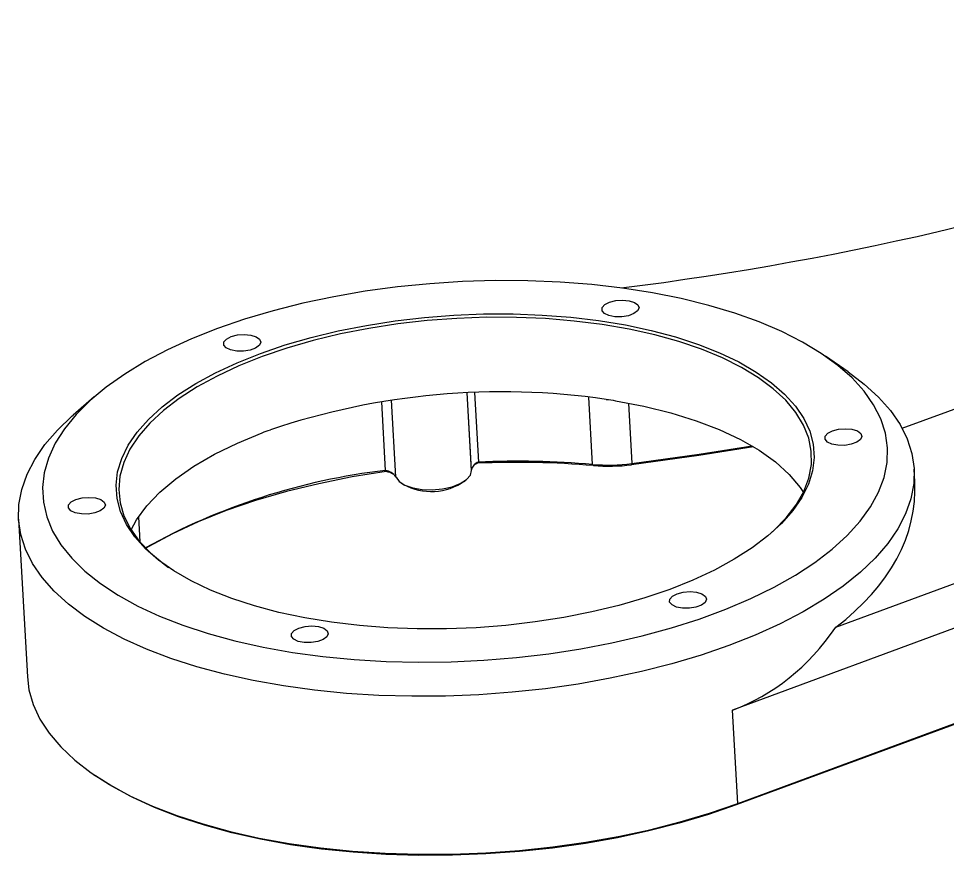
# Model space of a CAD drawing. Header units: millimetres. Extents: x 0 to 420, y 0 to 298.
# Drawn here: x 330.8 to 352.76, y 251.35 to 271.11 of the extents above; entities that cross this region are included whole.
import ezdxf

# ---------------------------------------------------------------- set-up
doc = ezdxf.new("R2010")
doc.units = ezdxf.units.MM

msp = doc.modelspace()

# ---------------------------------------------------------------- linework, layer by layer
at = {"color": 7, "linetype": 'Continuous', "lineweight": 25}
for p, q in [((350.11822, 256.73573), (389.04266, 271.11281)), ((389.10889, 270.0835), (347.67504, 254.77955)), ((347.7976, 252.57425), (389.23145, 267.8782)), ((389.1993, 267.84489), (347.76545, 252.54093)), ((350.41096, 262.76687), (349.87023, 263.13917)), ((351.68548, 261.43587), (354.57537, 262.50328)), ((332.589, 262.17876), (332.09286, 261.74884)), ((341.50613, 260.44023), (341.40431, 262.27228)), ((341.5061, 260.45275), (341.40498, 262.27231)), ((341.57981, 262.27972), (341.67097, 260.63951)), ((344.36944, 260.58244), (344.28098, 262.17423)), ((339.47463, 260.44026), (339.38444, 262.06315)), ((339.71759, 260.2905), (339.61707, 262.09916)), ((339.71873, 260.28966), (339.61815, 262.09932)), ((345.21762, 262.03059), (345.29691, 260.60389)), ((341.50547, 260.45212), (341.5061, 260.45275)), ((344.38909, 260.55547), (344.36944, 260.58244)), ((345.28873, 260.57628), (345.29691, 260.60389)), ((351.98402, 260.175), (351.96762, 260.47017)), ((339.71759, 260.2905), (339.71873, 260.28966)), ((341.34676, 260.1888), (341.39638, 260.23179)), ((339.84107, 260.14535), (339.89514, 260.10812)), ((330.80028, 259.29379), (331.00765, 255.56247)), ((333.67269, 258.75077), (333.63948, 259.34835)), ((347.7976, 252.57425), (347.67504, 254.77955)), ((332.5643, 253.26577), (332.61838, 253.22854)), ((347.7976, 252.57425), (347.76545, 252.54093))]:
    msp.add_line(p, q, dxfattribs=at)
at = {"color": 7, "linetype": 'Continuous', "lineweight": 25, "flags": 128}
for points in [[(335.4992, 263.79155), (334.88977, 263.5498), (334.31922, 263.28922), (333.79098, 263.01136), (333.30823, 262.71791), (332.87386, 262.41062), (332.4905, 262.09135), (332.16044, 261.76201), (331.88568, 261.42458), (331.66786, 261.0811), (331.5083, 260.73363), (331.40795, 260.38425), (331.36741, 260.03508), (331.38694, 259.68821), (331.46642, 259.34572), (331.60536, 259.00968), (331.80293, 258.68211), (332.05794, 258.36497), (332.36886, 258.06018), (332.73382, 257.76957), (333.15063, 257.49488), (333.61677, 257.23777), (334.12944, 256.99978), (334.68557, 256.78235), (335.2818, 256.58678), (335.91455, 256.41425), (336.58002, 256.2658), (337.2742, 256.14231), (337.99291, 256.04454), (338.73184, 255.97307), (339.48654, 255.92832), (340.25248, 255.91058), (341.02504, 255.91994), (341.79958, 255.95635), (342.57144, 256.01959), (343.33598, 256.10928), (344.0886, 256.22489), (344.82478, 256.3657), (345.54008, 256.53089), (346.23021, 256.71945), (346.89101, 256.93025), (347.51852, 257.16202), (348.10895, 257.41338), (348.65876, 257.6828), (349.16463, 257.96867), (349.62354, 258.26926), (350.03271, 258.58278), (350.38969, 258.90733), (350.69233, 259.24097), (350.9388, 259.58168), (351.12764, 259.92741), (351.25769, 260.2761), (351.32818, 260.62564), (351.33869, 260.97392), (351.28915, 261.31886), (351.17987, 261.65838), (351.01148, 261.99043), (350.78502, 262.31303), (350.50184, 262.62423), (350.16365, 262.92216), (349.77247, 263.20502), (349.33066, 263.47112), (348.84089, 263.71885), (348.30609, 263.94673), (347.72947, 264.15339), (347.11452, 264.33758), (346.46492, 264.49819), (345.78459, 264.63426), (345.07761, 264.74497), (344.34824, 264.82966), (343.60086, 264.88781), (342.83997, 264.91908), (342.07014, 264.92327), (341.29601, 264.90037), (340.52223, 264.85051), (339.75345, 264.77398), (338.9943, 264.67126), (338.24934, 264.54295), (337.52306, 264.38984), (336.81981, 264.21283), (336.14384, 264.013), (335.4992, 263.79155)], [(344.76855, 264.41376), (344.91456, 264.45124), (345.07564, 264.46361), (345.23004, 264.4492), (345.35691, 264.40995), (345.43911, 264.35116), (345.46554, 264.28078), (345.43263, 264.20832), (345.34482, 264.14354), (345.21398, 264.09522), (345.05778, 264.06986), (344.8973, 264.0709), (344.75423, 264.0982), (344.64789, 264.14806), (344.59264, 264.21376), (344.59593, 264.28643), (344.65733, 264.35623), (344.76855, 264.41376)], [(336.51796, 263.20448), (337.1022, 263.40379), (337.71706, 263.58159), (338.35814, 263.7366), (339.0208, 263.86769), (339.70027, 263.97392), (340.39166, 264.05453), (341.08998, 264.10893), (341.79021, 264.13674), (342.4873, 264.13775), (343.17622, 264.11196), (343.85201, 264.05955), (344.50981, 263.98089), (345.14487, 263.87657), (345.75262, 263.74732), (346.32867, 263.59408), (346.86889, 263.41796), (347.36937, 263.22021), (347.82652, 263.00228), (348.23703, 262.76572), (348.59795, 262.51224), (348.90667, 262.24367), (349.16098, 261.96195), (349.35905, 261.66909), (349.49944, 261.36722), (349.58114, 261.05851), (349.60356, 260.74518), (349.56655, 260.42948), (349.47037, 260.11371), (349.31571, 259.80012), (349.10369, 259.49098), (348.83583, 259.18852), (348.51407, 258.89491), (348.14072, 258.61227), (347.71847, 258.34264), (347.25037, 258.08796), (346.73979, 257.85007), (346.1904, 257.63067), (345.60617, 257.43135), (344.9913, 257.25355), (344.35023, 257.09855), (343.68757, 256.96746), (343.00809, 256.86123), (342.3167, 256.78062), (341.61838, 256.72622), (340.91815, 256.69841), (340.22107, 256.6974), (339.53215, 256.72319), (338.85635, 256.7756), (338.19856, 256.85425), (337.5635, 256.95858), (336.95575, 257.08782), (336.37969, 257.24106), (335.83947, 257.41719), (335.33899, 257.61493), (334.88185, 257.83287), (334.47134, 258.06943), (334.11042, 258.3229), (333.80169, 258.59147), (333.54738, 258.8732), (333.34932, 259.16605), (333.20893, 259.46793), (333.12723, 259.77664), (333.1048, 260.08997), (333.14181, 260.40566), (333.23799, 260.72144), (333.39265, 261.03503), (333.60467, 261.34417), (333.87253, 261.64663), (334.19429, 261.94024), (334.56764, 262.22288), (334.98989, 262.4925), (335.45799, 262.74718), (335.96858, 262.98508), (336.51796, 263.20448)], [(348.56923, 258.94132), (348.65523, 259.01891), (348.9477, 259.31983), (349.18398, 259.62847), (349.36231, 259.94257), (349.48138, 260.25978), (349.54029, 260.57777), (349.53862, 260.89417), (349.47638, 261.20665), (349.35402, 261.51289), (349.17246, 261.81062), (348.93304, 262.09764), (348.63753, 262.37183), (348.28811, 262.63115), (347.88738, 262.87369), (347.43831, 263.09765), (346.94421, 263.30137), (346.40875, 263.48334), (345.83589, 263.64221), (345.22986, 263.77682), (344.59517, 263.88616), (343.9365, 263.96942), (343.25874, 264.02599), (342.5669, 264.05545), (341.8661, 264.05757), (341.16153, 264.03235), (340.45841, 263.97998), (339.76195, 263.90083), (339.0773, 263.79549), (338.40952, 263.66475), (337.76357, 263.50957), (337.14422, 263.33111), (336.55607, 263.13067)], [(335.82708, 263.6026), (335.97308, 263.64008), (336.13417, 263.65245), (336.28857, 263.63804), (336.41543, 263.59879), (336.49763, 263.54001), (336.52406, 263.46963), (336.49115, 263.39716), (336.40335, 263.33239), (336.27251, 263.28406), (336.1163, 263.2587), (335.95583, 263.25975), (335.81276, 263.28704), (335.70642, 263.33691), (335.65116, 263.40261), (335.65446, 263.47527), (335.71586, 263.54508), (335.82708, 263.6026)], [(336.55607, 263.13067), (336.00346, 262.90976), (335.49049, 262.66999), (335.02095, 262.41315), (334.59832, 262.14114), (334.22574, 261.85598), (333.90595, 261.55977), (333.64133, 261.2547), (333.43383, 260.94304), (333.285, 260.6271), (333.19593, 260.3092), (333.16728, 259.99171), (333.19926, 259.67698), (333.29165, 259.36734), (333.44375, 259.06507), (333.65444, 258.77242), (333.92215, 258.49156), (334.24491, 258.22455), (334.34715, 258.15093)], [(350.41096, 262.76687), (350.79018, 262.48156), (351.12696, 262.17472), (351.40926, 261.85507), (351.63549, 261.52438), (351.80439, 261.1845), (351.91502, 260.83734), (351.96675, 260.48484), (351.9593, 260.12896), (351.8927, 259.77171), (351.76734, 259.41507), (351.58391, 259.06104), (351.34344, 258.71161), (351.04726, 258.36871), (350.69705, 258.03429), (350.29476, 257.71019), (349.84263, 257.39824), (349.3432, 257.10018), (348.79925, 256.81768), (348.21384, 256.55231), (347.59023, 256.30556), (346.93192, 256.07882), (346.24257, 255.87334), (345.52606, 255.69029), (344.78638, 255.53067), (344.02767, 255.39539), (343.25418, 255.2852), (342.47023, 255.20071), (341.68021, 255.14241), (340.88852, 255.11061), (340.09961, 255.10549), (339.31788, 255.12709), (338.54771, 255.17528), (337.7934, 255.24979), (337.05916, 255.3502), (336.34911, 255.47596), (335.66722, 255.62636), (335.0173, 255.80056), (334.40299, 255.99758), (333.82771, 256.21632), (333.29469, 256.45557), (332.80691, 256.71398), (332.3671, 256.9901), (331.97771, 257.2824), (331.64093, 257.58923), (331.35863, 257.90889), (331.1324, 258.23958), (330.9635, 258.57945), (330.85288, 258.92661), (330.80115, 259.27912), (330.8086, 259.63499), (330.87519, 259.99225), (331.00055, 260.34889), (331.18399, 260.70291), (331.42446, 261.05235), (331.72063, 261.39524), (332.07084, 261.72967), (332.09286, 261.74884)], [(344.91102, 262.08459), (345.5822, 261.95676), (346.21808, 261.80018), (346.81322, 261.61621), (347.36255, 261.40641), (347.86135, 261.17258), (348.30536, 260.91671), (348.69078, 260.641), (349.01432, 260.34781), (349.27321, 260.03964), (349.35244, 259.92189)], [(333.4601, 259.03867), (333.58907, 259.271), (333.83328, 259.60383), (334.14269, 259.92804), (334.51464, 260.24086), (334.94595, 260.53963), (335.43293, 260.82177), (335.97143, 261.08488), (336.55682, 261.32671)], [(350.03804, 261.37719), (350.18405, 261.41467), (350.34513, 261.42703), (350.49953, 261.41262), (350.6264, 261.37337), (350.70859, 261.31459), (350.73502, 261.24421), (350.70211, 261.17174), (350.61431, 261.10697), (350.48347, 261.05864), (350.32727, 261.03329), (350.16679, 261.03433), (350.02372, 261.06162), (349.91738, 261.11149), (349.86212, 261.17719), (349.86542, 261.24985), (349.92682, 261.31966), (350.03804, 261.37719)], [(348.17282, 260.99885), (346.87829, 260.79691), (345.28873, 260.57628)], [(345.29691, 260.60389), (346.88881, 260.82485), (348.13826, 261.0194)], [(339.48964, 260.41593), (338.68168, 260.28642), (337.89382, 260.12802), (337.13148, 259.94181), (336.39992, 259.72909), (335.70418, 259.49132), (335.04906, 259.23014), (334.43909, 258.94735), (333.87846, 258.64491), (333.80756, 258.60315)], [(339.7233, 260.27838), (339.79904, 260.17795), (339.93395, 260.09307), (340.11816, 260.02994), (340.3382, 259.9932), (340.57794, 259.98551), (340.81985, 260.00746), (341.04622, 260.05743), (341.24047, 260.13176), (341.3884, 260.22502), (341.47917, 260.33037), (341.50613, 260.44011)], [(332.15509, 259.75487), (332.3011, 259.79235), (332.46218, 259.80472), (332.61658, 259.7903), (332.74345, 259.75105), (332.82564, 259.69227), (332.85207, 259.62189), (332.81916, 259.54942), (332.73136, 259.48465), (332.60052, 259.43632), (332.44431, 259.41097), (332.28384, 259.41201), (332.14077, 259.43931), (332.03443, 259.48917), (331.97917, 259.55487), (331.98247, 259.62753), (332.04387, 259.69734), (332.15509, 259.75487)], [(346.36605, 257.52945), (346.51206, 257.56693), (346.67314, 257.5793), (346.82754, 257.56488), (346.95441, 257.52564), (347.03661, 257.46685), (347.06304, 257.39647), (347.03013, 257.324), (346.94232, 257.25923), (346.81148, 257.21091), (346.65528, 257.18555), (346.4948, 257.18659), (346.35173, 257.21389), (346.24539, 257.26375), (346.19014, 257.32945), (346.19343, 257.40211), (346.25483, 257.47192), (346.36605, 257.52945)], [(337.42457, 256.71829), (337.57058, 256.75577), (337.73167, 256.76814), (337.88607, 256.75373), (338.01293, 256.71448), (338.09513, 256.65569), (338.12156, 256.58532), (338.08865, 256.51285), (338.00085, 256.44807), (337.87001, 256.39975), (337.7138, 256.37439), (337.55333, 256.37543), (337.41026, 256.40273), (337.30391, 256.4526), (337.24866, 256.51829), (337.25196, 256.59096), (337.31336, 256.66076), (337.42457, 256.71829)], [(331.00765, 255.56247), (331.04596, 255.26146), (331.14638, 254.91081), (331.30601, 254.5672), (331.52393, 254.23256), (331.79891, 253.90879), (332.12939, 253.59772), (332.51351, 253.30113), (332.94907, 253.02069), (333.43363, 252.75799), (333.96441, 252.51452), (334.53843, 252.29166), (335.15243, 252.09067), (335.80292, 251.91269), (336.48622, 251.75874), (337.19845, 251.62968), (337.93558, 251.52624), (338.69344, 251.44901), (339.46771, 251.39843), (340.25403, 251.37479), (341.04793, 251.37822), (341.8449, 251.4087), (342.64044, 251.46605), (343.43003, 251.54996), (344.2092, 251.65995), (344.97353, 251.79538), (345.71869, 251.95551), (346.44046, 252.13941), (347.13474, 252.34605), (347.7976, 252.57425)], [(347.76545, 252.54093), (347.10634, 252.31402), (346.41599, 252.10856), (345.6983, 251.92569), (344.95736, 251.76648), (344.19736, 251.63181), (343.4226, 251.52244), (342.63748, 251.43901), (341.84644, 251.38198), (341.05398, 251.35168), (340.26458, 251.34827), (339.48271, 251.37177), (338.71282, 251.42207), (337.95925, 251.49885), (337.22629, 251.60171), (336.51809, 251.73004), (335.83866, 251.88312), (335.19185, 252.06009), (334.58133, 252.25994), (334.01056, 252.48154), (333.48278, 252.72364), (333.00097, 252.98485), (332.61838, 253.22854)]]:
    msp.add_lwpolyline(points, dxfattribs=at)
at = {"color": 7, "linetype": 'Continuous', "lineweight": 25}
for centre, radius, start, end in [((335.86871, 338.05318), 73.8752, 277.1331714, 289.7304699), ((342.22507, 245.18521), 17.11244, 81.717458, 108.649747), ((341.75846, 260.39613), 0.25863, 109.772257, 167.354902), ((341.89145, 260.0943), 0.57146, 115.090118, 125.826399), ((342.5756, 239.02638), 21.60533, 85.185097, 92.457686), ((342.56716, 239.19102), 21.4672, 85.184051, 92.392615), ((341.23894, 245.24959), 15.29278, 96.624879, 119.107153), ((339.41239, 260.06734), 0.37808, 36.173151, 80.524797), ((339.34163, 259.74991), 0.68227, 61.29112, 77.471308), ((344.73247, 264.94721), 4.37985, 265.245514, 277.404464), ((344.74122, 264.7893), 4.24845, 265.245514, 277.404464), ((340.5543, 261.3478), 1.40403, 241.999648, 304.362259)]:
    msp.add_arc(centre, radius, start, end, dxfattribs=at)
for centre, major_axis, ratio, start_param, end_param in [((341.35707, 260.36564), (10.62791, -0.53292), 0.55091378, 5.70851011, 6.34152376), ((340.76388, 271.03932), (-7.19815, 16.14295), 0.51648859, 3.10766298, 3.44395219)]:
    msp.add_ellipse(centre, major_axis=major_axis, ratio=ratio, start_param=start_param, end_param=end_param, dxfattribs=at)
for points in [[(344.6902, 262.11917), (344.76364, 262.11998), (344.83724, 262.10846), (344.91102, 262.08459)], [(336.55682, 261.32671), (336.6208, 261.36307), (336.68613, 261.3872), (336.75282, 261.3991)], [(341.67097, 260.63951), (341.66347, 260.63031), (341.65621, 260.62108), (341.64913, 260.61184)], [(339.47463, 260.44026), (339.47984, 260.43221), (339.48484, 260.4241), (339.48964, 260.41593)], [(339.71873, 260.28966), (339.72008, 260.28621), (339.72161, 260.28245), (339.7233, 260.27838)]]:
    msp.add_open_spline(points, degree=3, dxfattribs=at)

doc.saveas('drawing.dxf')
